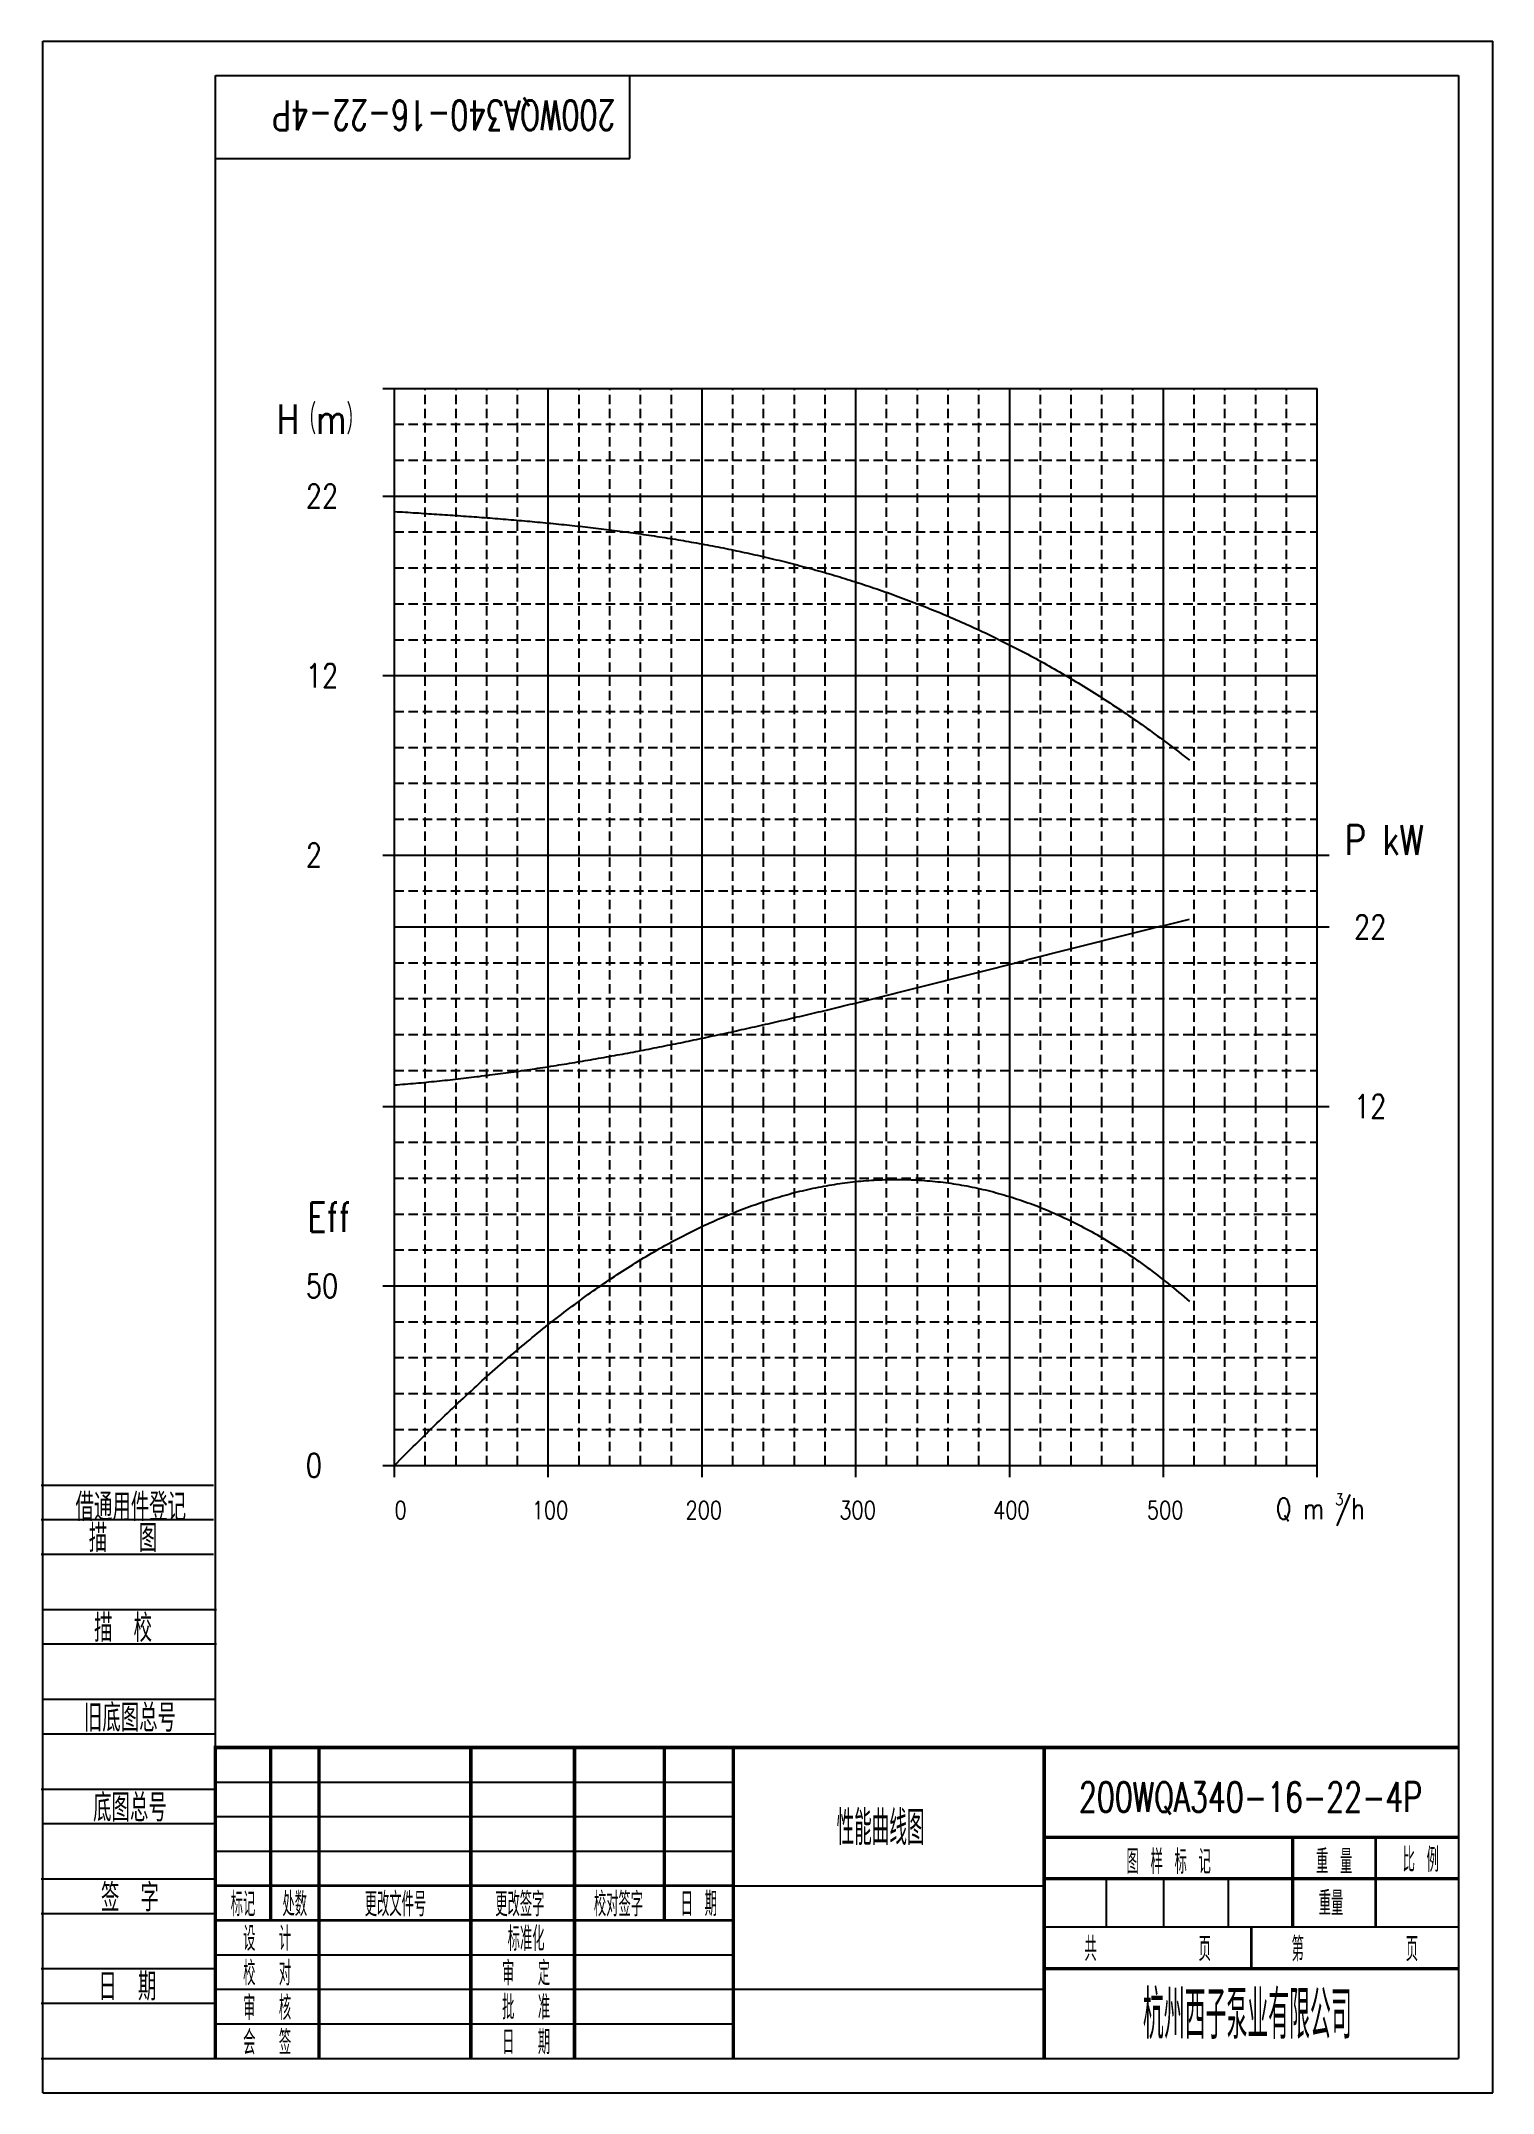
# Model space of a CAD drawing. Header units: millimetres. Extents: x -60 to 186, y -106 to 241.
import ezdxf
from ezdxf.enums import TextEntityAlignment as Align

# ---------------------------------------------------------------- set-up
doc = ezdxf.new("R2010")
doc.units = ezdxf.units.MM
doc.linetypes.add('DASHED2', pattern=[9.525, 6.35, -3.175])
doc.layers.get('0').update_dxf_attribs({"color": 252})
doc.layers.add('1轮廓实线层', color=7, linetype='Continuous', lineweight=50)
for name, color, linetype in [('2细线层', 4, 'Continuous'), ('6文字层', 3, 'Continuous'), ('PAPERFRAME', 7, 'Continuous'), ('尺寸线层', 3, 'Continuous')]:
    doc.layers.add(name, color=color, linetype=linetype)
doc.styles.add('PC_TEXTSTYLE', font='isocp.shx', dxfattribs={"width": 0.8, "bigfont": 'hzfs.shx'})
doc.styles.get("Standard").update_dxf_attribs({"font": 'romans.shx', "width": 0.8, "height": 1, "bigfont": 'gbcbig.shx'})

# ---------------------------------------------------------------- blocks, each defined once
blk = doc.blocks.new('PC_FJL_BLOCK')
for p, q in [((-23.84, 88.69), (1.16, 88.69)), ((-23.84, 83.69), (1.16, 83.69)), ((-23.44, 70.69), (1.56, 70.69)), ((-23.64, 57.69), (1.36, 57.69)), ((-23.84, 44.69), (1.16, 44.69)), ((-23.64, 44.69), (1.36, 44.69)), ((-23.84, 31.69), (1.16, 31.69)), ((-23.84, 18.69), (1.16, 18.69)), ((-23.84, 5.69), (1.16, 5.69))]:
    blk.add_line(p, q)
at = {"layer": '2细线层'}
for p, q in [((-23.84, 78.69), (1.16, 78.69)), ((-23.44, 65.69), (1.56, 65.69)), ((-23.64, 52.69), (1.36, 52.69)), ((-23.64, 39.69), (1.36, 39.69)), ((-23.84, 26.69), (1.16, 26.69)), ((-23.84, 13.69), (1.16, 13.69))]:
    blk.add_line(p, q, dxfattribs=at)
at = {"layer": '6文字层', "color": 3, "style": 'PC_TEXTSTYLE', "width": 0.667}
for s, p in [('借通用件登记', (-10.84, 85.69)), ('描   图', (-11.96, 81.19)), ('描  校', (-11.96, 68.19)), ('旧底图总号', (-10.96, 55.19)), ('底图总号', (-10.96, 42.19)), ('签  字', (-10.96, 29.19)), ('日  期', (-11.33, 16.25))]:
    blk.add_text(s, height=4, dxfattribs=at).set_placement(p, align=Align.MIDDLE)
at = {"layer": '6文字层', "width": 0.707}
for tag, p in [('描图', (-12.58, 74.2)), ('描校', (-11.58, 61.48)), ('旧底图总号', (-10.58, 48.41)), ('底图总号', (-10.58, 35.41)), ('签字', (-10.87, 22.98)), ('日期', (-11.49, 9.73))]:
    blk.add_attdef(tag, text='', height=4, dxfattribs=at).set_placement(p, align=Align.MIDDLE_CENTER)
blk = doc.blocks.new('1')
for p, q in [((-30.28, 234.85), (179.87, 234.85)), ((-30.28, -100.22), (-30.28, 234.85)), ((179.87, 234.85), (179.87, -100.22))]:
    blk.add_line(p, q)
at = {"ltscale": 0.5}
for p, q in [((179.87, -47.68), (179.87, -100.22)), ((57.28, -71.03), (109.82, -71.03)), ((179.87, -78.04), (109.82, -78.04)), ((57.28, -88.54), (109.82, -88.54)), ((-30.57, -100.22), (179.58, -100.22)), ((-30.28, -100.22), (179.87, -100.22))]:
    blk.add_line(p, q, dxfattribs=at)
for points, const_width in [([(-30.28, -100.22), (-30.28, -47.68), (179.87, -47.68)], 0.584), ([(-20.94, -47.68), (-20.94, -76.87)], 0.584), ([(-12.77, -47.68), (-12.77, -100.22)], 0.584), ([(12.91, -47.68), (12.91, -76.87)], 0.584), ([(30.43, -47.68), (30.43, -76.87)], 0.584), ([(45.6, -47.68), (45.6, -76.87)], 0.584), ([(57.28, -47.68), (57.28, -76.87)], 0.584), ([(109.82, -100.22), (109.82, -47.68)], 0.584), ([(109.82, -62.86), (179.87, -62.86)], 0.584), ([(151.85, -78.04), (151.85, -62.86)], 0.584), ([(165.86, -78.04), (165.86, -62.86)], 0.467), ([(-30.28, -71.03), (57.28, -71.03)], 0.467), ([(109.82, -69.86), (179.87, -69.86)], 0.584), ([(-30.28, -76.87), (57.28, -76.87)], 0.467), ([(12.91, -76.87), (12.91, -100.22)], 0.584), ([(30.43, -76.87), (30.43, -100.22)], 0.584), ([(57.28, -76.87), (57.28, -100.22)], 0.584), ([(109.82, -93.21), (109.82, -76.87)], 0.584), ([(144.84, -85.04), (144.84, -78.04)], 0.467), ([(109.82, -85.04), (179.87, -85.04)], 0.584)]:
    blk.add_lwpolyline(points, dxfattribs=dict(const_width=const_width))
at = {"layer": '1轮廓实线层'}
blk.add_line((179.87, -47.68), (-30.28, -47.68), dxfattribs=at)
at = {"layer": '2细线层'}
blk.add_line((-30.28, -53.52), (39.77, -53.52), dxfattribs=at)
at = {"layer": '6文字层'}
for p, q in [((39.77, 220.84), (39.77, 234.85)), ((-30.28, 220.84), (39.77, 220.84))]:
    blk.add_line(p, q, dxfattribs=at)
at = {"layer": '尺寸线层'}
for p, q in [((-59.47, 240.69), (185.7, 240.69)), ((-59.47, -106.06), (-59.47, 240.69)), ((185.7, -106.06), (185.7, 240.69)), ((-30.28, -53.52), (57.28, -53.52)), ((-30.28, -59.36), (57.28, -59.36)), ((-30.28, -65.19), (57.28, -65.19)), ((120.33, -69.86), (120.33, -78.04)), ((130, -69.86), (130, -78.04)), ((140.95, -69.86), (140.95, -78.04)), ((-30.28, -82.71), (57.28, -82.71)), ((-30.28, -88.54), (57.28, -88.54)), ((-30.28, -94.38), (57.28, -94.38)), ((-59.47, -106.06), (185.7, -106.06))]:
    blk.add_line(p, q, dxfattribs=at)
at = {"layer": '尺寸线层', "const_width": 0.467}
blk.add_lwpolyline([(-30.28, -47.68), (-30.28, -100.22)], dxfattribs=at)
at = {"ltscale": 0.5, "xscale": 1.167500752509355, "yscale": 1.167500752509355, "zscale": 1.167500752509355}
blk.add_blockref('PC_FJL_BLOCK', (-31.93, -106.87), dxfattribs=at)
at = {"layer": '2细线层', "ltscale": 0.5, "width": 0.707}
for tag, p in [('比例', (173.03, -74)), ('设计', (-0.1, -80.25)), ('标准化', (43.07, -80.09)), ('校对', (-0.24, -85.64)), ('审定', (43.43, -85.69)), ('审核', (-0.45, -91.67)), ('批准', (43.62, -91.67)), ('会签', (-0.59, -97.21)), ('日期', (43.74, -97.17))]:
    blk.add_attdef(tag, text='', height=4.09, dxfattribs=at).set_placement(p, align=Align.MIDDLE_CENTER)
at = {"layer": '6文字层', "width": 0.707}
blk.add_attdef('代号', (8.31, 230.65), '', height=5.84, rotation=180, dxfattribs=at)
at = {"layer": '6文字层', "ltscale": 0.5, "width": 0.707}
blk.add_attdef('编码', text='', height=5.84, dxfattribs=at).set_placement((82.02, -95.19), align=Align.MIDDLE_CENTER)
at = {"layer": '尺寸线层', "width": 0.707}
for s, p in [('图 样 标 记', (130.88, -66.77)), ('重 量', (158.85, -66.77)), ('比 例', (173.5, -66.46)), ('标记', (-25.61, -73.95)), ('处数', (-16.86, -73.95)), ('更改文件号', (0.16, -73.95)), ('更改签字', (21.19, -73.95)), ('校对签字', (37.87, -73.95)), ('日 期', (51.44, -73.95)), ('设  计', (-21.53, -79.79)), ('标准化', (22.25, -79.79)), ('共        页', (127.33, -81.54)), ('第        页', (162.35, -81.54)), ('校  对', (-21.53, -85.62)), ('审  定', (22.25, -85.62)), ('审  核', (-21.53, -91.46)), ('批  准', (22.25, -91.38)), ('会  签', (-21.53, -97.3)), ('日  期', (22.25, -97.3))]:
    blk.add_text(s, height=4.086, dxfattribs=at).set_placement(p, align=Align.MIDDLE)
at = {"layer": '尺寸线层'}
for tag, height, width, p in [('图号', 5.84, 0.707, (144.72, -56.05)), ('图样名称', 5.84, 0.707, (82.17, -61.26)), ('重量', 4.09, 0.707, (158.33, -73.99)), ('材料', 5.84, 0.707, (82.4, -81.27)), ('杭州西子泵业有限公司', 8.17, 0.6, (144.18, -92.84))]:
    blk.add_attdef(tag, text='', height=height, dxfattribs=dict(at, width=width)).set_placement(p, align=Align.MIDDLE_CENTER)

msp = doc.modelspace()

# ---------------------------------------------------------------- linework, layer by layer
at = {"layer": 'PAPERFRAME', "color": 7, "linetype": 'Continuous', "ltscale": 0.25}
for p, q in [((-2, 182), (156, 182)), ((0, 101.13), (0, 182)), ((26, 101.13), (26, 182)), ((52, 101.13), (52, 182)), ((78, 101.13), (78, 182)), ((104, 101.13), (104, 182)), ((130, 101.13), (130, 182)), ((156, 101.13), (156, 182)), ((-2, 163.8), (156, 163.8)), ((-2, 133.47), (156, 133.47)), ((-2, 103.13), (156, 103.13)), ((0, 58.67), (0, 103.13)), ((0, 103.13), (158, 103.13)), ((26, 58.67), (26, 103.13)), ((52, 58.67), (52, 103.13)), ((78, 58.67), (78, 103.13)), ((104, 58.67), (104, 103.13)), ((130, 58.67), (130, 103.13)), ((156, 58.67), (156, 103.13)), ((0, 91), (158, 91)), ((-2, 60.67), (156, 60.67)), ((0, 60.67), (158, 60.67)), ((0, -2), (0, 60.67)), ((26, -2), (26, 60.67)), ((52, -2), (52, 60.67)), ((78, -2), (78, 60.67)), ((104, -2), (104, 60.67)), ((130, -2), (130, 60.67)), ((156, -2), (156, 60.67)), ((-2, 30.33), (156, 30.33)), ((-2, 0), (156, 0))]:
    msp.add_line(p, q, dxfattribs=at)
at = {"layer": 'PAPERFRAME', "color": 7, "linetype": 'DASHED2', "ltscale": 0.25}
for p, q in [((5.2, 103.13), (5.2, 182)), ((10.4, 103.13), (10.4, 182)), ((15.6, 103.13), (15.6, 182)), ((20.8, 103.13), (20.8, 182)), ((31.2, 103.13), (31.2, 182)), ((36.4, 103.13), (36.4, 182)), ((41.6, 103.13), (41.6, 182)), ((46.8, 103.13), (46.8, 182)), ((57.2, 103.13), (57.2, 182)), ((62.4, 103.13), (62.4, 182)), ((67.6, 103.13), (67.6, 182)), ((72.8, 103.13), (72.8, 182)), ((83.2, 103.13), (83.2, 182)), ((88.4, 103.13), (88.4, 182)), ((93.6, 103.13), (93.6, 182)), ((98.8, 103.13), (98.8, 182)), ((109.2, 103.13), (109.2, 182)), ((114.4, 103.13), (114.4, 182)), ((119.6, 103.13), (119.6, 182)), ((124.8, 103.13), (124.8, 182)), ((135.2, 103.13), (135.2, 182)), ((140.4, 103.13), (140.4, 182)), ((145.6, 103.13), (145.6, 182)), ((150.8, 103.13), (150.8, 182)), ((0, 175.93), (156, 175.93)), ((0, 169.87), (156, 169.87)), ((0, 161.19), (0, 161.19)), ((0, 161.19), (0.45, 161.16)), ((0.45, 161.16), (0.9, 161.13)), ((0.9, 161.13), (1.34, 161.11)), ((1.34, 161.11), (1.79, 161.08)), ((1.79, 161.08), (2.24, 161.05)), ((2.24, 161.05), (2.69, 161.02)), ((2.69, 161.02), (3.14, 160.99)), ((3.14, 160.99), (3.58, 160.97)), ((3.58, 160.97), (4.03, 160.94)), ((4.03, 160.94), (4.48, 160.91)), ((4.48, 160.91), (4.93, 160.88)), ((4.93, 160.88), (5.38, 160.85)), ((5.38, 160.85), (5.82, 160.82)), ((5.82, 160.82), (6.27, 160.79)), ((6.27, 160.79), (6.72, 160.76)), ((6.72, 160.76), (7.17, 160.74)), ((7.17, 160.74), (7.62, 160.71)), ((7.62, 160.71), (8.06, 160.68)), ((8.06, 160.68), (8.51, 160.65)), ((8.51, 160.65), (8.96, 160.62)), ((8.96, 160.62), (9.41, 160.59)), ((9.41, 160.59), (9.85, 160.55)), ((9.85, 160.55), (10.3, 160.52)), ((10.3, 160.52), (10.75, 160.49)), ((10.75, 160.49), (11.2, 160.46)), ((11.2, 160.46), (11.65, 160.43)), ((11.65, 160.43), (12.09, 160.4)), ((12.09, 160.4), (12.54, 160.37)), ((12.54, 160.37), (12.99, 160.33)), ((12.99, 160.33), (13.44, 160.3)), ((13.44, 160.3), (13.89, 160.27)), ((13.89, 160.27), (14.33, 160.23)), ((14.33, 160.23), (14.78, 160.2)), ((14.78, 160.2), (15.23, 160.17)), ((15.23, 160.17), (15.68, 160.13)), ((15.68, 160.13), (16.13, 160.1)), ((16.13, 160.1), (16.57, 160.06)), ((16.57, 160.06), (17.02, 160.03)), ((17.02, 160.03), (17.47, 159.99)), ((17.47, 159.99), (17.92, 159.96)), ((17.92, 159.96), (18.37, 159.92)), ((18.37, 159.92), (18.81, 159.88)), ((18.81, 159.88), (19.26, 159.85)), ((19.26, 159.85), (19.71, 159.81)), ((19.71, 159.81), (20.16, 159.77)), ((20.16, 159.77), (20.61, 159.73)), ((20.61, 159.73), (21.05, 159.69)), ((21.05, 159.69), (21.5, 159.66)), ((21.5, 159.66), (21.95, 159.62)), ((21.95, 159.62), (22.4, 159.58)), ((22.4, 159.58), (22.85, 159.54)), ((22.85, 159.54), (23.29, 159.5)), ((0, 157.73), (156, 157.73)), ((23.29, 159.5), (23.74, 159.45)), ((23.74, 159.45), (24.19, 159.41)), ((24.19, 159.41), (24.64, 159.37)), ((24.64, 159.37), (25.09, 159.33)), ((25.09, 159.33), (25.53, 159.29)), ((25.53, 159.29), (25.98, 159.24)), ((25.98, 159.24), (26.43, 159.2)), ((26.43, 159.2), (26.88, 159.16)), ((26.88, 159.16), (27.33, 159.11)), ((27.33, 159.11), (27.77, 159.07)), ((27.77, 159.07), (28.22, 159.02)), ((28.22, 159.02), (28.67, 158.97)), ((28.67, 158.97), (29.12, 158.93)), ((29.12, 158.93), (29.56, 158.88)), ((29.56, 158.88), (30.01, 158.83)), ((30.01, 158.83), (30.46, 158.78)), ((30.46, 158.78), (30.91, 158.74)), ((30.91, 158.74), (31.36, 158.69)), ((31.36, 158.69), (31.8, 158.64)), ((31.8, 158.64), (32.25, 158.59)), ((32.25, 158.59), (32.7, 158.53)), ((32.7, 158.53), (33.15, 158.48)), ((33.15, 158.48), (33.6, 158.43)), ((33.6, 158.43), (34.04, 158.38)), ((34.04, 158.38), (34.49, 158.32)), ((34.49, 158.32), (34.94, 158.27)), ((34.94, 158.27), (35.39, 158.22)), ((35.39, 158.22), (35.84, 158.16)), ((35.84, 158.16), (36.28, 158.11)), ((36.28, 158.11), (36.73, 158.05)), ((36.73, 158.05), (37.18, 157.99)), ((37.18, 157.99), (37.63, 157.93)), ((37.63, 157.93), (38.08, 157.88)), ((38.08, 157.88), (38.52, 157.82)), ((38.52, 157.82), (38.97, 157.76)), ((38.97, 157.76), (39.42, 157.7)), ((39.42, 157.7), (39.87, 157.64)), ((39.87, 157.64), (40.32, 157.57)), ((40.32, 157.57), (40.76, 157.51)), ((40.76, 157.51), (41.21, 157.45)), ((41.21, 157.45), (41.66, 157.39)), ((41.66, 157.39), (42.11, 157.32)), ((42.11, 157.32), (42.56, 157.26)), ((42.56, 157.26), (43, 157.19)), ((43, 157.19), (43.45, 157.12)), ((43.45, 157.12), (43.9, 157.06)), ((43.9, 157.06), (44.35, 156.99)), ((44.35, 156.99), (44.8, 156.92)), ((44.8, 156.92), (45.24, 156.85)), ((45.24, 156.85), (45.69, 156.78)), ((45.69, 156.78), (46.14, 156.71)), ((46.14, 156.71), (46.59, 156.64)), ((46.59, 156.64), (47.03, 156.56)), ((47.03, 156.56), (47.48, 156.49)), ((47.48, 156.49), (47.93, 156.42)), ((47.93, 156.42), (48.38, 156.34)), ((48.38, 156.34), (48.83, 156.27)), ((48.83, 156.27), (49.27, 156.19)), ((49.27, 156.19), (49.72, 156.11)), ((49.72, 156.11), (50.17, 156.03)), ((50.17, 156.03), (50.62, 155.95)), ((50.62, 155.95), (51.07, 155.87)), ((51.07, 155.87), (51.51, 155.79)), ((51.51, 155.79), (51.96, 155.71)), ((51.96, 155.71), (52.41, 155.63)), ((52.41, 155.63), (52.86, 155.55)), ((52.86, 155.55), (53.31, 155.46)), ((53.31, 155.46), (53.75, 155.38)), ((53.75, 155.38), (54.2, 155.29)), ((54.2, 155.29), (54.65, 155.2)), ((54.65, 155.2), (55.1, 155.12)), ((55.1, 155.12), (55.55, 155.03)), ((55.55, 155.03), (55.99, 154.94)), ((55.99, 154.94), (56.44, 154.85)), ((56.44, 154.85), (56.89, 154.76)), ((56.89, 154.76), (57.34, 154.66)), ((57.34, 154.66), (57.79, 154.57)), ((57.79, 154.57), (58.23, 154.48)), ((58.23, 154.48), (58.68, 154.38)), ((58.68, 154.38), (59.13, 154.29)), ((59.13, 154.29), (59.58, 154.19)), ((59.58, 154.19), (60.03, 154.09)), ((60.03, 154.09), (60.47, 153.99)), ((60.47, 153.99), (60.92, 153.89)), ((60.92, 153.89), (61.37, 153.79)), ((61.37, 153.79), (61.82, 153.69)), ((61.82, 153.69), (62.27, 153.58)), ((62.27, 153.58), (62.71, 153.48)), ((62.71, 153.48), (63.16, 153.38)), ((63.16, 153.38), (63.61, 153.27)), ((63.61, 153.27), (64.06, 153.16)), ((64.06, 153.16), (64.51, 153.05)), ((64.51, 153.05), (64.95, 152.94)), ((64.95, 152.94), (65.4, 152.83)), ((65.4, 152.83), (65.85, 152.72)), ((65.85, 152.72), (66.3, 152.61)), ((66.3, 152.61), (66.74, 152.5)), ((0, 151.67), (156, 151.67)), ((66.74, 152.5), (67.19, 152.38)), ((67.19, 152.38), (67.64, 152.27)), ((67.64, 152.27), (68.09, 152.15)), ((68.09, 152.15), (68.54, 152.03)), ((68.54, 152.03), (68.98, 151.91)), ((68.98, 151.91), (69.43, 151.79)), ((69.43, 151.79), (69.88, 151.67)), ((69.88, 151.67), (70.33, 151.55)), ((70.33, 151.55), (70.78, 151.43)), ((70.78, 151.43), (71.22, 151.3)), ((71.22, 151.3), (71.67, 151.18)), ((71.67, 151.18), (72.12, 151.05)), ((72.12, 151.05), (72.57, 150.92)), ((72.57, 150.92), (73.02, 150.79)), ((73.02, 150.79), (73.46, 150.66)), ((73.46, 150.66), (73.91, 150.53)), ((73.91, 150.53), (74.36, 150.4)), ((74.36, 150.4), (74.81, 150.26)), ((74.81, 150.26), (75.26, 150.13)), ((75.26, 150.13), (75.7, 149.99)), ((75.7, 149.99), (76.15, 149.86)), ((76.15, 149.86), (76.6, 149.72)), ((76.6, 149.72), (77.05, 149.58)), ((77.05, 149.58), (77.5, 149.44)), ((77.5, 149.44), (77.94, 149.29)), ((77.94, 149.29), (78.39, 149.15)), ((78.39, 149.15), (78.84, 149)), ((78.84, 149), (79.29, 148.86)), ((79.29, 148.86), (79.74, 148.71)), ((79.74, 148.71), (80.18, 148.56)), ((80.18, 148.56), (80.63, 148.41)), ((80.63, 148.41), (81.08, 148.26)), ((81.08, 148.26), (81.53, 148.11)), ((81.53, 148.11), (81.98, 147.95)), ((81.98, 147.95), (82.42, 147.8)), ((82.42, 147.8), (82.87, 147.64)), ((82.87, 147.64), (83.32, 147.48)), ((83.32, 147.48), (83.77, 147.33)), ((83.77, 147.33), (84.22, 147.16)), ((84.22, 147.16), (84.66, 147)), ((84.66, 147), (85.11, 146.84)), ((85.11, 146.84), (85.56, 146.68)), ((85.56, 146.68), (86.01, 146.51)), ((86.01, 146.51), (86.45, 146.34)), ((86.45, 146.34), (86.9, 146.17)), ((86.9, 146.17), (87.35, 146)), ((87.35, 146), (87.8, 145.83)), ((87.8, 145.83), (88.25, 145.66)), ((88.25, 145.66), (88.69, 145.49)), ((0, 145.6), (156, 145.6)), ((88.69, 145.49), (89.14, 145.31)), ((89.14, 145.31), (89.59, 145.13)), ((89.59, 145.13), (90.04, 144.95)), ((90.04, 144.95), (90.49, 144.77)), ((90.49, 144.77), (90.93, 144.59)), ((90.93, 144.59), (91.38, 144.41)), ((91.38, 144.41), (91.83, 144.23)), ((91.83, 144.23), (92.28, 144.04)), ((92.28, 144.04), (92.73, 143.85)), ((92.73, 143.85), (93.17, 143.67)), ((93.17, 143.67), (93.62, 143.48)), ((93.62, 143.48), (94.07, 143.28)), ((94.07, 143.28), (94.52, 143.09)), ((94.52, 143.09), (94.97, 142.9)), ((94.97, 142.9), (95.41, 142.7)), ((95.41, 142.7), (95.86, 142.5)), ((95.86, 142.5), (96.31, 142.3)), ((96.31, 142.3), (96.76, 142.1)), ((0, 139.53), (156, 139.53)), ((96.76, 142.1), (97.21, 141.9)), ((97.21, 141.9), (97.65, 141.7)), ((97.65, 141.7), (98.1, 141.49)), ((98.1, 141.49), (98.55, 141.29)), ((98.55, 141.29), (99, 141.08)), ((99, 141.08), (99.45, 140.87)), ((99.45, 140.87), (99.89, 140.66)), ((99.89, 140.66), (100.34, 140.44)), ((100.34, 140.44), (100.79, 140.23)), ((100.79, 140.23), (101.24, 140.01)), ((101.24, 140.01), (101.69, 139.8)), ((101.69, 139.8), (102.13, 139.58)), ((102.13, 139.58), (102.58, 139.36)), ((102.58, 139.36), (103.03, 139.13)), ((103.03, 139.13), (103.48, 138.91)), ((103.48, 138.91), (103.92, 138.68)), ((103.92, 138.68), (104.37, 138.46)), ((104.37, 138.46), (104.82, 138.23)), ((104.82, 138.23), (105.27, 138)), ((105.27, 138), (105.72, 137.76)), ((105.72, 137.76), (106.16, 137.53)), ((106.16, 137.53), (106.61, 137.3)), ((106.61, 137.3), (107.06, 137.06)), ((107.06, 137.06), (107.51, 136.82)), ((107.51, 136.82), (107.96, 136.58)), ((107.96, 136.58), (108.4, 136.34)), ((108.4, 136.34), (108.85, 136.09)), ((108.85, 136.09), (109.3, 135.85)), ((109.3, 135.85), (109.75, 135.6)), ((109.75, 135.6), (110.2, 135.35)), ((110.2, 135.35), (110.64, 135.1)), ((110.64, 135.1), (111.09, 134.85)), ((111.09, 134.85), (111.54, 134.59)), ((111.54, 134.59), (111.99, 134.34)), ((111.99, 134.34), (112.44, 134.08)), ((112.44, 134.08), (112.88, 133.82)), ((112.88, 133.82), (113.33, 133.56)), ((113.33, 133.56), (113.78, 133.29)), ((113.78, 133.29), (114.23, 133.03)), ((114.23, 133.03), (114.68, 132.76)), ((114.68, 132.76), (115.12, 132.49)), ((115.12, 132.49), (115.57, 132.22)), ((115.57, 132.22), (116.02, 131.95)), ((116.02, 131.95), (116.47, 131.68)), ((116.47, 131.68), (116.92, 131.4)), ((116.92, 131.4), (117.36, 131.12)), ((117.36, 131.12), (117.81, 130.84)), ((117.81, 130.84), (118.26, 130.56)), ((118.26, 130.56), (118.71, 130.28)), ((118.71, 130.28), (119.16, 130)), ((119.16, 130), (119.6, 129.71)), ((119.6, 129.71), (120.05, 129.42)), ((120.05, 129.42), (120.5, 129.13)), ((120.5, 129.13), (120.95, 128.84)), ((120.95, 128.84), (121.4, 128.54)), ((121.4, 128.54), (121.84, 128.25)), ((0, 127.4), (156, 127.4)), ((121.84, 128.25), (122.29, 127.95)), ((122.29, 127.95), (122.74, 127.65)), ((122.74, 127.65), (123.19, 127.35)), ((123.19, 127.35), (123.63, 127.04)), ((123.63, 127.04), (124.08, 126.74)), ((124.08, 126.74), (124.53, 126.43)), ((124.53, 126.43), (124.98, 126.12)), ((124.98, 126.12), (125.43, 125.81)), ((125.43, 125.81), (125.87, 125.49)), ((125.87, 125.49), (126.32, 125.18)), ((126.32, 125.18), (126.77, 124.86)), ((126.77, 124.86), (127.22, 124.54)), ((127.22, 124.54), (127.67, 124.22)), ((127.67, 124.22), (128.11, 123.9)), ((128.11, 123.9), (128.56, 123.57)), ((128.56, 123.57), (129.01, 123.24)), ((129.01, 123.24), (129.46, 122.92)), ((129.46, 122.92), (129.91, 122.58)), ((129.91, 122.58), (130.35, 122.25)), ((130.35, 122.25), (130.8, 121.91)), ((130.8, 121.91), (131.25, 121.58)), ((131.25, 121.58), (131.7, 121.24)), ((0, 121.33), (156, 121.33)), ((131.7, 121.24), (132.15, 120.9)), ((132.15, 120.9), (132.59, 120.55)), ((132.59, 120.55), (133.04, 120.21)), ((133.04, 120.21), (133.49, 119.86)), ((133.49, 119.86), (133.94, 119.51)), ((133.94, 119.51), (134.39, 119.16)), ((0, 115.27), (156, 115.27)), ((0, 109.2), (156, 109.2)), ((5.2, 60.67), (5.2, 103.13)), ((10.4, 60.67), (10.4, 103.13)), ((15.6, 60.67), (15.6, 103.13)), ((20.8, 60.67), (20.8, 103.13)), ((31.2, 60.67), (31.2, 103.13)), ((36.4, 60.67), (36.4, 103.13)), ((41.6, 60.67), (41.6, 103.13)), ((46.8, 60.67), (46.8, 103.13)), ((57.2, 60.67), (57.2, 103.13)), ((62.4, 60.67), (62.4, 103.13)), ((67.6, 60.67), (67.6, 103.13)), ((72.8, 60.67), (72.8, 103.13)), ((83.2, 60.67), (83.2, 103.13)), ((88.4, 60.67), (88.4, 103.13)), ((93.6, 60.67), (93.6, 103.13)), ((98.8, 60.67), (98.8, 103.13)), ((109.2, 60.67), (109.2, 103.13)), ((114.4, 60.67), (114.4, 103.13)), ((119.6, 60.67), (119.6, 103.13)), ((124.8, 60.67), (124.8, 103.13)), ((135.2, 60.67), (135.2, 103.13)), ((140.4, 60.67), (140.4, 103.13)), ((145.6, 60.67), (145.6, 103.13)), ((150.8, 60.67), (150.8, 103.13)), ((0, 97.07), (156, 97.07)), ((125.43, 90.1), (125.87, 90.21)), ((125.87, 90.21), (126.32, 90.32)), ((126.32, 90.32), (126.77, 90.43)), ((126.77, 90.43), (127.22, 90.54)), ((127.22, 90.54), (127.67, 90.65)), ((127.67, 90.65), (128.11, 90.76)), ((128.11, 90.76), (128.56, 90.87)), ((128.56, 90.87), (129.01, 90.98)), ((129.01, 90.98), (129.46, 91.09)), ((129.46, 91.09), (129.91, 91.2)), ((129.91, 91.2), (130.35, 91.31)), ((130.35, 91.31), (130.8, 91.42)), ((130.8, 91.42), (131.25, 91.53)), ((131.25, 91.53), (131.7, 91.64)), ((131.7, 91.64), (132.15, 91.75)), ((132.15, 91.75), (132.59, 91.86)), ((132.59, 91.86), (133.04, 91.97)), ((133.04, 91.97), (133.49, 92.07)), ((133.49, 92.07), (133.94, 92.18)), ((133.94, 92.18), (134.39, 92.29)), ((111.54, 86.6), (111.99, 86.71)), ((111.99, 86.71), (112.44, 86.83)), ((112.44, 86.83), (112.88, 86.94)), ((112.88, 86.94), (113.33, 87.06)), ((113.33, 87.06), (113.78, 87.17)), ((113.78, 87.17), (114.23, 87.28)), ((114.23, 87.28), (114.68, 87.4)), ((114.68, 87.4), (115.12, 87.51)), ((115.12, 87.51), (115.57, 87.62)), ((115.57, 87.62), (116.02, 87.74)), ((116.02, 87.74), (116.47, 87.85)), ((116.47, 87.85), (116.92, 87.96)), ((116.92, 87.96), (117.36, 88.08)), ((117.36, 88.08), (117.81, 88.19)), ((117.81, 88.19), (118.26, 88.3)), ((118.26, 88.3), (118.71, 88.42)), ((118.71, 88.42), (119.16, 88.53)), ((119.16, 88.53), (119.6, 88.64)), ((119.6, 88.64), (120.05, 88.76)), ((120.05, 88.76), (120.5, 88.87)), ((120.5, 88.87), (120.95, 88.98)), ((120.95, 88.98), (121.4, 89.09)), ((121.4, 89.09), (121.84, 89.2)), ((121.84, 89.2), (122.29, 89.32)), ((122.29, 89.32), (122.74, 89.43)), ((122.74, 89.43), (123.19, 89.54)), ((123.19, 89.54), (123.63, 89.65)), ((123.63, 89.65), (124.08, 89.76)), ((124.08, 89.76), (124.53, 89.88)), ((124.53, 89.88), (124.98, 89.99)), ((124.98, 89.99), (125.43, 90.1)), ((0, 84.93), (156, 84.93)), ((98.1, 83.17), (98.55, 83.29)), ((98.55, 83.29), (99, 83.4)), ((99, 83.4), (99.45, 83.52)), ((99.45, 83.52), (99.89, 83.63)), ((99.89, 83.63), (100.34, 83.74)), ((100.34, 83.74), (100.79, 83.86)), ((100.79, 83.86), (101.24, 83.97)), ((101.24, 83.97), (101.69, 84.09)), ((101.69, 84.09), (102.13, 84.2)), ((102.13, 84.2), (102.58, 84.32)), ((102.58, 84.32), (103.03, 84.43)), ((103.03, 84.43), (103.48, 84.54)), ((103.48, 84.54), (103.92, 84.66)), ((103.92, 84.66), (104.37, 84.77)), ((104.37, 84.77), (104.82, 84.89)), ((104.82, 84.89), (105.27, 85)), ((105.27, 85), (105.72, 85.12)), ((105.72, 85.12), (106.16, 85.23)), ((106.16, 85.23), (106.61, 85.34)), ((106.61, 85.34), (107.06, 85.46)), ((107.06, 85.46), (107.51, 85.57)), ((107.51, 85.57), (107.96, 85.69)), ((107.96, 85.69), (108.4, 85.8)), ((108.4, 85.8), (108.85, 85.92)), ((108.85, 85.92), (109.3, 86.03)), ((109.3, 86.03), (109.75, 86.14)), ((109.75, 86.14), (110.2, 86.26)), ((110.2, 86.26), (110.64, 86.37)), ((110.64, 86.37), (111.09, 86.49)), ((111.09, 86.49), (111.54, 86.6)), ((84.22, 79.67), (84.66, 79.78)), ((84.66, 79.78), (85.11, 79.9)), ((85.11, 79.9), (85.56, 80.01)), ((85.56, 80.01), (86.01, 80.12)), ((86.01, 80.12), (86.45, 80.23)), ((86.45, 80.23), (86.9, 80.34)), ((86.9, 80.34), (87.35, 80.46)), ((87.35, 80.46), (87.8, 80.57)), ((87.8, 80.57), (88.25, 80.68)), ((88.25, 80.68), (88.69, 80.79)), ((88.69, 80.79), (89.14, 80.9)), ((89.14, 80.9), (89.59, 81.02)), ((89.59, 81.02), (90.04, 81.13)), ((90.04, 81.13), (90.49, 81.24)), ((90.49, 81.24), (90.93, 81.36)), ((90.93, 81.36), (91.38, 81.47)), ((91.38, 81.47), (91.83, 81.58)), ((91.83, 81.58), (92.28, 81.7)), ((92.28, 81.7), (92.73, 81.81)), ((92.73, 81.81), (93.17, 81.92)), ((93.17, 81.92), (93.62, 82.04)), ((93.62, 82.04), (94.07, 82.15)), ((94.07, 82.15), (94.52, 82.26)), ((94.52, 82.26), (94.97, 82.38)), ((94.97, 82.38), (95.41, 82.49)), ((95.41, 82.49), (95.86, 82.6)), ((95.86, 82.6), (96.31, 82.72)), ((96.31, 82.72), (96.76, 82.83)), ((96.76, 82.83), (97.21, 82.95)), ((97.21, 82.95), (97.65, 83.06)), ((97.65, 83.06), (98.1, 83.17)), ((0, 78.87), (156, 78.87)), ((69.88, 76.19), (70.33, 76.3)), ((70.33, 76.3), (70.78, 76.4)), ((70.78, 76.4), (71.22, 76.51)), ((71.22, 76.51), (71.67, 76.62)), ((71.67, 76.62), (72.12, 76.72)), ((72.12, 76.72), (72.57, 76.83)), ((72.57, 76.83), (73.02, 76.94)), ((73.02, 76.94), (73.46, 77.04)), ((73.46, 77.04), (73.91, 77.15)), ((73.91, 77.15), (74.36, 77.26)), ((74.36, 77.26), (74.81, 77.37)), ((74.81, 77.37), (75.26, 77.48)), ((75.26, 77.48), (75.7, 77.58)), ((75.7, 77.58), (76.15, 77.69)), ((76.15, 77.69), (76.6, 77.8)), ((76.6, 77.8), (77.05, 77.91)), ((77.05, 77.91), (77.5, 78.02)), ((77.5, 78.02), (77.94, 78.13)), ((77.94, 78.13), (78.39, 78.24)), ((78.39, 78.24), (78.84, 78.35)), ((78.84, 78.35), (79.29, 78.46)), ((79.29, 78.46), (79.74, 78.57)), ((79.74, 78.57), (80.18, 78.68)), ((80.18, 78.68), (80.63, 78.79)), ((80.63, 78.79), (81.08, 78.9)), ((81.08, 78.9), (81.53, 79.01)), ((81.53, 79.01), (81.98, 79.12)), ((81.98, 79.12), (82.42, 79.23)), ((82.42, 79.23), (82.87, 79.34)), ((82.87, 79.34), (83.32, 79.45)), ((83.32, 79.45), (83.77, 79.56)), ((83.77, 79.56), (84.22, 79.67)), ((54.65, 72.75), (55.1, 72.85)), ((55.1, 72.85), (55.55, 72.94)), ((55.55, 72.94), (55.99, 73.04)), ((55.99, 73.04), (56.44, 73.14)), ((56.44, 73.14), (56.89, 73.23)), ((56.89, 73.23), (57.34, 73.33)), ((57.34, 73.33), (57.79, 73.43)), ((57.79, 73.43), (58.23, 73.53)), ((58.23, 73.53), (58.68, 73.63)), ((58.68, 73.63), (59.13, 73.73)), ((59.13, 73.73), (59.58, 73.83)), ((59.58, 73.83), (60.03, 73.93)), ((60.03, 73.93), (60.47, 74.03)), ((60.47, 74.03), (60.92, 74.13)), ((60.92, 74.13), (61.37, 74.23)), ((61.37, 74.23), (61.82, 74.33)), ((61.82, 74.33), (62.27, 74.43)), ((62.27, 74.43), (62.71, 74.53)), ((62.71, 74.53), (63.16, 74.63)), ((63.16, 74.63), (63.61, 74.74)), ((63.61, 74.74), (64.06, 74.84)), ((64.06, 74.84), (64.51, 74.94)), ((64.51, 74.94), (64.95, 75.04)), ((64.95, 75.04), (65.4, 75.15)), ((65.4, 75.15), (65.85, 75.25)), ((65.85, 75.25), (66.3, 75.35)), ((66.3, 75.35), (66.74, 75.46)), ((66.74, 75.46), (67.19, 75.56)), ((67.19, 75.56), (67.64, 75.67)), ((67.64, 75.67), (68.09, 75.77)), ((68.09, 75.77), (68.54, 75.88)), ((68.54, 75.88), (68.98, 75.98)), ((68.98, 75.98), (69.43, 76.09)), ((69.43, 76.09), (69.88, 76.19)), ((0, 72.8), (156, 72.8)), ((37.63, 69.35), (38.08, 69.43)), ((38.08, 69.43), (38.52, 69.51)), ((38.52, 69.51), (38.97, 69.6)), ((38.97, 69.6), (39.42, 69.68)), ((39.42, 69.68), (39.87, 69.76)), ((39.87, 69.76), (40.32, 69.85)), ((40.32, 69.85), (40.76, 69.93)), ((40.76, 69.93), (41.21, 70.02)), ((41.21, 70.02), (41.66, 70.1)), ((41.66, 70.1), (42.11, 70.19)), ((42.11, 70.19), (42.56, 70.28)), ((42.56, 70.28), (43, 70.36)), ((43, 70.36), (43.45, 70.45)), ((43.45, 70.45), (43.9, 70.54)), ((43.9, 70.54), (44.35, 70.62)), ((44.35, 70.62), (44.8, 70.71)), ((44.8, 70.71), (45.24, 70.8)), ((45.24, 70.8), (45.69, 70.89)), ((45.69, 70.89), (46.14, 70.98)), ((46.14, 70.98), (46.59, 71.07)), ((46.59, 71.07), (47.03, 71.16)), ((47.03, 71.16), (47.48, 71.25)), ((47.48, 71.25), (47.93, 71.34)), ((47.93, 71.34), (48.38, 71.43)), ((48.38, 71.43), (48.83, 71.52)), ((48.83, 71.52), (49.27, 71.62)), ((49.27, 71.62), (49.72, 71.71)), ((49.72, 71.71), (50.17, 71.8)), ((50.17, 71.8), (50.62, 71.9)), ((50.62, 71.9), (51.07, 71.99)), ((51.07, 71.99), (51.51, 72.08)), ((51.51, 72.08), (51.96, 72.18)), ((51.96, 72.18), (52.41, 72.27)), ((52.41, 72.27), (52.86, 72.37)), ((52.86, 72.37), (53.31, 72.46)), ((53.31, 72.46), (53.75, 72.56)), ((53.75, 72.56), (54.2, 72.65)), ((54.2, 72.65), (54.65, 72.75)), ((0, 66.73), (156, 66.73)), ((15.23, 65.86), (15.68, 65.91)), ((15.68, 65.91), (16.13, 65.97)), ((16.13, 65.97), (16.57, 66.03)), ((16.57, 66.03), (17.02, 66.09)), ((17.02, 66.09), (17.47, 66.15)), ((17.47, 66.15), (17.92, 66.21)), ((17.92, 66.21), (18.37, 66.27)), ((18.37, 66.27), (18.81, 66.33)), ((18.81, 66.33), (19.26, 66.39)), ((19.26, 66.39), (19.71, 66.45)), ((19.71, 66.45), (20.16, 66.51)), ((20.16, 66.51), (20.61, 66.58)), ((20.61, 66.58), (21.05, 66.64)), ((21.05, 66.64), (21.5, 66.7)), ((21.5, 66.7), (21.95, 66.77)), ((21.95, 66.77), (22.4, 66.83)), ((22.4, 66.83), (22.85, 66.9)), ((22.85, 66.9), (23.29, 66.97)), ((23.29, 66.97), (23.74, 67.03)), ((23.74, 67.03), (24.19, 67.1)), ((24.19, 67.1), (24.64, 67.17)), ((24.64, 67.17), (25.09, 67.24)), ((25.09, 67.24), (25.53, 67.3)), ((25.53, 67.3), (25.98, 67.37)), ((25.98, 67.37), (26.43, 67.44)), ((26.43, 67.44), (26.88, 67.51)), ((26.88, 67.51), (27.33, 67.59)), ((27.33, 67.59), (27.77, 67.66)), ((27.77, 67.66), (28.22, 67.73)), ((28.22, 67.73), (28.67, 67.8)), ((28.67, 67.8), (29.12, 67.87)), ((29.12, 67.87), (29.56, 67.95)), ((29.56, 67.95), (30.01, 68.02)), ((30.01, 68.02), (30.46, 68.1)), ((30.46, 68.1), (30.91, 68.17)), ((30.91, 68.17), (31.36, 68.25)), ((31.36, 68.25), (31.8, 68.32)), ((31.8, 68.32), (32.25, 68.4)), ((32.25, 68.4), (32.7, 68.47)), ((32.7, 68.47), (33.15, 68.55)), ((33.15, 68.55), (33.6, 68.63)), ((33.6, 68.63), (34.04, 68.71)), ((34.04, 68.71), (34.49, 68.79)), ((34.49, 68.79), (34.94, 68.87)), ((34.94, 68.87), (35.39, 68.94)), ((35.39, 68.94), (35.84, 69.02)), ((35.84, 69.02), (36.28, 69.1)), ((36.28, 69.1), (36.73, 69.19)), ((36.73, 69.19), (37.18, 69.27)), ((37.18, 69.27), (37.63, 69.35)), ((0, 64.29), (0.45, 64.32)), ((0, 64.29), (0, 64.29)), ((0.45, 64.32), (0.9, 64.36)), ((0.9, 64.36), (1.34, 64.4)), ((1.34, 64.4), (1.79, 64.43)), ((1.79, 64.43), (2.24, 64.47)), ((2.24, 64.47), (2.69, 64.51)), ((2.69, 64.51), (3.14, 64.55)), ((3.14, 64.55), (3.58, 64.59)), ((3.58, 64.59), (4.03, 64.63)), ((4.03, 64.63), (4.48, 64.67)), ((4.48, 64.67), (4.93, 64.71)), ((4.93, 64.71), (5.38, 64.76)), ((5.38, 64.76), (5.82, 64.8)), ((5.82, 64.8), (6.27, 64.84)), ((6.27, 64.84), (6.72, 64.89)), ((6.72, 64.89), (7.17, 64.93)), ((7.17, 64.93), (7.62, 64.98)), ((7.62, 64.98), (8.06, 65.03)), ((8.06, 65.03), (8.51, 65.07)), ((8.51, 65.07), (8.96, 65.12)), ((8.96, 65.12), (9.41, 65.17)), ((9.41, 65.17), (9.85, 65.22)), ((9.85, 65.22), (10.3, 65.27)), ((10.3, 65.27), (10.75, 65.32)), ((10.75, 65.32), (11.2, 65.37)), ((11.2, 65.37), (11.65, 65.42)), ((11.65, 65.42), (12.09, 65.47)), ((12.09, 65.47), (12.54, 65.53)), ((12.54, 65.53), (12.99, 65.58)), ((12.99, 65.58), (13.44, 65.63)), ((13.44, 65.63), (13.89, 65.69)), ((13.89, 65.69), (14.33, 65.74)), ((14.33, 65.74), (14.78, 65.8)), ((14.78, 65.8), (15.23, 65.86)), ((5.2, 0), (5.2, 60.67)), ((10.4, 0), (10.4, 60.67)), ((15.6, 0), (15.6, 60.67)), ((20.8, 0), (20.8, 60.67)), ((31.2, 0), (31.2, 60.67)), ((36.4, 0), (36.4, 60.67)), ((41.6, 0), (41.6, 60.67)), ((46.8, 0), (46.8, 60.67)), ((57.2, 0), (57.2, 60.67)), ((62.4, 0), (62.4, 60.67)), ((67.6, 0), (67.6, 60.67)), ((72.8, 0), (72.8, 60.67)), ((83.2, 0), (83.2, 60.67)), ((88.4, 0), (88.4, 60.67)), ((93.6, 0), (93.6, 60.67)), ((98.8, 0), (98.8, 60.67)), ((109.2, 0), (109.2, 60.67)), ((114.4, 0), (114.4, 60.67)), ((119.6, 0), (119.6, 60.67)), ((124.8, 0), (124.8, 60.67)), ((135.2, 0), (135.2, 60.67)), ((140.4, 0), (140.4, 60.67)), ((145.6, 0), (145.6, 60.67)), ((150.8, 0), (150.8, 60.67)), ((0, 54.6), (156, 54.6)), ((0, 48.53), (156, 48.53)), ((63.61, 44.94), (64.06, 45.08)), ((64.06, 45.08), (64.51, 45.22)), ((64.51, 45.22), (64.95, 45.35)), ((64.95, 45.35), (65.4, 45.48)), ((65.4, 45.48), (65.85, 45.61)), ((65.85, 45.61), (66.3, 45.73)), ((66.3, 45.73), (66.74, 45.85)), ((66.74, 45.85), (67.19, 45.97)), ((67.19, 45.97), (67.64, 46.09)), ((67.64, 46.09), (68.09, 46.2)), ((68.09, 46.2), (68.54, 46.31)), ((68.54, 46.31), (68.98, 46.42)), ((68.98, 46.42), (69.43, 46.52)), ((69.43, 46.52), (69.88, 46.63)), ((69.88, 46.63), (70.33, 46.72)), ((70.33, 46.72), (70.78, 46.82)), ((70.78, 46.82), (71.22, 46.91)), ((71.22, 46.91), (71.67, 47)), ((71.67, 47), (72.12, 47.09)), ((72.12, 47.09), (72.57, 47.17)), ((72.57, 47.17), (73.02, 47.26)), ((73.02, 47.26), (73.46, 47.33)), ((73.46, 47.33), (73.91, 47.41)), ((73.91, 47.41), (74.36, 47.48)), ((74.36, 47.48), (74.81, 47.55)), ((74.81, 47.55), (75.26, 47.62)), ((75.26, 47.62), (75.7, 47.68)), ((75.7, 47.68), (76.15, 47.74)), ((76.15, 47.74), (76.6, 47.8)), ((76.6, 47.8), (77.05, 47.85)), ((77.05, 47.85), (77.5, 47.9)), ((77.5, 47.9), (77.94, 47.95)), ((77.94, 47.95), (78.39, 48)), ((78.39, 48), (78.84, 48.04)), ((78.84, 48.04), (79.29, 48.08)), ((79.29, 48.08), (79.74, 48.12)), ((79.74, 48.12), (80.18, 48.15)), ((80.18, 48.15), (80.63, 48.18)), ((80.63, 48.18), (81.08, 48.21)), ((81.08, 48.21), (81.53, 48.23)), ((81.53, 48.23), (81.98, 48.25)), ((81.98, 48.25), (82.42, 48.27)), ((82.42, 48.27), (82.87, 48.29)), ((82.87, 48.29), (83.32, 48.3)), ((83.32, 48.3), (83.77, 48.31)), ((83.77, 48.31), (84.22, 48.31)), ((84.22, 48.31), (84.66, 48.32)), ((84.66, 48.32), (85.11, 48.32)), ((85.11, 48.32), (85.56, 48.31)), ((85.56, 48.31), (86.01, 48.31)), ((86.01, 48.31), (86.45, 48.3)), ((86.45, 48.3), (86.9, 48.28)), ((86.9, 48.28), (87.35, 48.27)), ((87.35, 48.27), (87.8, 48.25)), ((87.8, 48.25), (88.25, 48.23)), ((88.25, 48.23), (88.69, 48.2)), ((88.69, 48.2), (89.14, 48.18)), ((89.14, 48.18), (89.59, 48.14)), ((89.59, 48.14), (90.04, 48.11)), ((90.04, 48.11), (90.49, 48.07)), ((90.49, 48.07), (90.93, 48.03)), ((90.93, 48.03), (91.38, 47.99)), ((91.38, 47.99), (91.83, 47.94)), ((91.83, 47.94), (92.28, 47.89)), ((92.28, 47.89), (92.73, 47.84)), ((92.73, 47.84), (93.17, 47.78)), ((93.17, 47.78), (93.62, 47.72)), ((93.62, 47.72), (94.07, 47.66)), ((94.07, 47.66), (94.52, 47.59)), ((94.52, 47.59), (94.97, 47.52)), ((94.97, 47.52), (95.41, 47.45)), ((95.41, 47.45), (95.86, 47.37)), ((95.86, 47.37), (96.31, 47.29)), ((96.31, 47.29), (96.76, 47.21)), ((96.76, 47.21), (97.21, 47.12)), ((97.21, 47.12), (97.65, 47.03)), ((97.65, 47.03), (98.1, 46.94)), ((98.1, 46.94), (98.55, 46.85)), ((98.55, 46.85), (99, 46.75)), ((99, 46.75), (99.45, 46.64)), ((99.45, 46.64), (99.89, 46.54)), ((99.89, 46.54), (100.34, 46.43)), ((100.34, 46.43), (100.79, 46.32)), ((100.79, 46.32), (101.24, 46.2)), ((101.24, 46.2), (101.69, 46.08)), ((101.69, 46.08), (102.13, 45.96)), ((102.13, 45.96), (102.58, 45.84)), ((102.58, 45.84), (103.03, 45.71)), ((103.03, 45.71), (103.48, 45.57)), ((103.48, 45.57), (103.92, 45.44)), ((103.92, 45.44), (104.37, 45.3)), ((104.37, 45.3), (104.82, 45.16)), ((104.82, 45.16), (105.27, 45.01)), ((0, 42.47), (156, 42.47)), ((54.65, 41.58), (55.1, 41.77)), ((55.1, 41.77), (55.55, 41.97)), ((55.55, 41.97), (55.99, 42.15)), ((55.99, 42.15), (56.44, 42.34)), ((56.44, 42.34), (56.89, 42.52)), ((56.89, 42.52), (57.34, 42.7)), ((57.34, 42.7), (57.79, 42.88)), ((57.79, 42.88), (58.23, 43.06)), ((58.23, 43.06), (58.68, 43.23)), ((58.68, 43.23), (59.13, 43.4)), ((59.13, 43.4), (59.58, 43.57)), ((59.58, 43.57), (60.03, 43.73)), ((60.03, 43.73), (60.47, 43.89)), ((60.47, 43.89), (60.92, 44.05)), ((60.92, 44.05), (61.37, 44.21)), ((61.37, 44.21), (61.82, 44.36)), ((61.82, 44.36), (62.27, 44.51)), ((62.27, 44.51), (62.71, 44.66)), ((62.71, 44.66), (63.16, 44.8)), ((63.16, 44.8), (63.61, 44.94)), ((105.27, 45.01), (105.72, 44.86)), ((105.72, 44.86), (106.16, 44.71)), ((106.16, 44.71), (106.61, 44.55)), ((106.61, 44.55), (107.06, 44.39)), ((107.06, 44.39), (107.51, 44.23)), ((107.51, 44.23), (107.96, 44.06)), ((107.96, 44.06), (108.4, 43.89)), ((108.4, 43.89), (108.85, 43.72)), ((108.85, 43.72), (109.3, 43.54)), ((109.3, 43.54), (109.75, 43.36)), ((109.75, 43.36), (110.2, 43.18)), ((110.2, 43.18), (110.64, 42.99)), ((110.64, 42.99), (111.09, 42.8)), ((111.09, 42.8), (111.54, 42.6)), ((111.54, 42.6), (111.99, 42.4)), ((111.99, 42.4), (112.44, 42.2)), ((112.44, 42.2), (112.88, 42)), ((112.88, 42), (113.33, 41.79)), ((113.33, 41.79), (113.78, 41.58)), ((47.48, 38.1), (47.93, 38.34)), ((47.93, 38.34), (48.38, 38.57)), ((48.38, 38.57), (48.83, 38.81)), ((48.83, 38.81), (49.27, 39.04)), ((49.27, 39.04), (49.72, 39.26)), ((49.72, 39.26), (50.17, 39.49)), ((50.17, 39.49), (50.62, 39.71)), ((50.62, 39.71), (51.07, 39.93)), ((51.07, 39.93), (51.51, 40.14)), ((51.51, 40.14), (51.96, 40.36)), ((51.96, 40.36), (52.41, 40.57)), ((52.41, 40.57), (52.86, 40.77)), ((52.86, 40.77), (53.31, 40.98)), ((53.31, 40.98), (53.75, 41.18)), ((53.75, 41.18), (54.2, 41.38)), ((54.2, 41.38), (54.65, 41.58)), ((113.78, 41.58), (114.23, 41.36)), ((114.23, 41.36), (114.68, 41.14)), ((114.68, 41.14), (115.12, 40.92)), ((115.12, 40.92), (115.57, 40.69)), ((115.57, 40.69), (116.02, 40.46)), ((116.02, 40.46), (116.47, 40.22)), ((116.47, 40.22), (116.92, 39.98)), ((116.92, 39.98), (117.36, 39.74)), ((117.36, 39.74), (117.81, 39.5)), ((117.81, 39.5), (118.26, 39.25)), ((118.26, 39.25), (118.71, 38.99)), ((118.71, 38.99), (119.16, 38.74)), ((119.16, 38.74), (119.6, 38.48)), ((119.6, 38.48), (120.05, 38.21)), ((120.05, 38.21), (120.5, 37.95)), ((0, 36.4), (156, 36.4)), ((41.21, 34.51), (41.66, 34.78)), ((41.66, 34.78), (42.11, 35.05)), ((42.11, 35.05), (42.56, 35.32)), ((42.56, 35.32), (43, 35.59)), ((43, 35.59), (43.45, 35.85)), ((43.45, 35.85), (43.9, 36.11)), ((43.9, 36.11), (44.35, 36.37)), ((44.35, 36.37), (44.8, 36.62)), ((44.8, 36.62), (45.24, 36.88)), ((45.24, 36.88), (45.69, 37.13)), ((45.69, 37.13), (46.14, 37.38)), ((46.14, 37.38), (46.59, 37.62)), ((46.59, 37.62), (47.03, 37.86)), ((47.03, 37.86), (47.48, 38.1)), ((120.5, 37.95), (120.95, 37.67)), ((120.95, 37.67), (121.4, 37.4)), ((121.4, 37.4), (121.84, 37.12)), ((121.84, 37.12), (122.29, 36.83)), ((122.29, 36.83), (122.74, 36.55)), ((122.74, 36.55), (123.19, 36.26)), ((123.19, 36.26), (123.63, 35.96)), ((123.63, 35.96), (124.08, 35.66)), ((124.08, 35.66), (124.53, 35.36)), ((124.53, 35.36), (124.98, 35.05)), ((124.98, 35.05), (125.43, 34.74)), ((125.43, 34.74), (125.87, 34.43)), ((35.84, 31.04), (36.28, 31.34)), ((36.28, 31.34), (36.73, 31.64)), ((36.73, 31.64), (37.18, 31.94)), ((37.18, 31.94), (37.63, 32.23)), ((37.63, 32.23), (38.08, 32.53)), ((38.08, 32.53), (38.52, 32.82)), ((38.52, 32.82), (38.97, 33.11)), ((38.97, 33.11), (39.42, 33.39)), ((39.42, 33.39), (39.87, 33.67)), ((39.87, 33.67), (40.32, 33.96)), ((40.32, 33.96), (40.76, 34.23)), ((40.76, 34.23), (41.21, 34.51)), ((125.87, 34.43), (126.32, 34.11)), ((126.32, 34.11), (126.77, 33.79)), ((126.77, 33.79), (127.22, 33.46)), ((127.22, 33.46), (127.67, 33.13)), ((127.67, 33.13), (128.11, 32.8)), ((128.11, 32.8), (128.56, 32.46)), ((128.56, 32.46), (129.01, 32.12)), ((129.01, 32.12), (129.46, 31.77)), ((129.46, 31.77), (129.91, 31.42)), ((129.91, 31.42), (130.35, 31.07)), ((30.91, 27.55), (31.36, 27.87)), ((31.36, 27.87), (31.8, 28.2)), ((31.8, 28.2), (32.25, 28.53)), ((32.25, 28.53), (32.7, 28.85)), ((32.7, 28.85), (33.15, 29.17)), ((33.15, 29.17), (33.6, 29.49)), ((33.6, 29.49), (34.04, 29.8)), ((34.04, 29.8), (34.49, 30.11)), ((34.49, 30.11), (34.94, 30.42)), ((34.94, 30.42), (35.39, 30.73)), ((35.39, 30.73), (35.84, 31.04)), ((130.35, 31.07), (130.8, 30.71)), ((130.8, 30.71), (131.25, 30.34)), ((131.25, 30.34), (131.7, 29.98)), ((131.7, 29.98), (132.15, 29.61)), ((132.15, 29.61), (132.59, 29.23)), ((132.59, 29.23), (133.04, 28.85)), ((133.04, 28.85), (133.49, 28.47)), ((133.49, 28.47), (133.94, 28.08)), ((133.94, 28.08), (134.39, 27.69)), ((26.43, 24.13), (26.88, 24.48)), ((26.88, 24.48), (27.33, 24.83)), ((27.33, 24.83), (27.77, 25.18)), ((27.77, 25.18), (28.22, 25.52)), ((28.22, 25.52), (28.67, 25.87)), ((28.67, 25.87), (29.12, 26.21)), ((29.12, 26.21), (29.56, 26.54)), ((29.56, 26.54), (30.01, 26.88)), ((30.01, 26.88), (30.46, 27.21)), ((30.46, 27.21), (30.91, 27.55)), ((0, 24.27), (156, 24.27)), ((21.95, 20.5), (22.4, 20.87)), ((22.4, 20.87), (22.85, 21.24)), ((22.85, 21.24), (23.29, 21.61)), ((23.29, 21.61), (23.74, 21.97)), ((23.74, 21.97), (24.19, 22.34)), ((24.19, 22.34), (24.64, 22.7)), ((24.64, 22.7), (25.09, 23.06)), ((25.09, 23.06), (25.53, 23.42)), ((25.53, 23.42), (25.98, 23.78)), ((25.98, 23.78), (26.43, 24.13)), ((0, 18.2), (156, 18.2)), ((17.92, 17.05), (18.37, 17.44)), ((18.37, 17.44), (18.81, 17.83)), ((18.81, 17.83), (19.26, 18.21)), ((19.26, 18.21), (19.71, 18.6)), ((19.71, 18.6), (20.16, 18.98)), ((20.16, 18.98), (20.61, 19.36)), ((20.61, 19.36), (21.05, 19.74)), ((21.05, 19.74), (21.5, 20.12)), ((21.5, 20.12), (21.95, 20.5)), ((14.33, 13.85), (14.78, 14.26)), ((14.78, 14.26), (15.23, 14.66)), ((15.23, 14.66), (15.68, 15.06)), ((15.68, 15.06), (16.13, 15.46)), ((16.13, 15.46), (16.57, 15.86)), ((16.57, 15.86), (17.02, 16.26)), ((17.02, 16.26), (17.47, 16.65)), ((17.47, 16.65), (17.92, 17.05)), ((0, 12.13), (156, 12.13)), ((10.3, 10.12), (10.75, 10.54)), ((10.75, 10.54), (11.2, 10.96)), ((11.2, 10.96), (11.65, 11.38)), ((11.65, 11.38), (12.09, 11.79)), ((12.09, 11.79), (12.54, 12.21)), ((12.54, 12.21), (12.99, 12.62)), ((12.99, 12.62), (13.44, 13.03)), ((13.44, 13.03), (13.89, 13.44)), ((13.89, 13.44), (14.33, 13.85)), ((6.72, 6.68), (7.17, 7.12)), ((7.17, 7.12), (7.62, 7.55)), ((7.62, 7.55), (8.06, 7.98)), ((8.06, 7.98), (8.51, 8.41)), ((8.51, 8.41), (8.96, 8.84)), ((8.96, 8.84), (9.41, 9.27)), ((9.41, 9.27), (9.85, 9.69)), ((9.85, 9.69), (10.3, 10.12)), ((0, 6.07), (156, 6.07)), ((3.14, 3.16), (3.58, 3.6)), ((3.58, 3.6), (4.03, 4.05)), ((4.03, 4.05), (4.48, 4.49)), ((4.48, 4.49), (4.93, 4.93)), ((4.93, 4.93), (5.38, 5.37)), ((5.38, 5.37), (5.82, 5.81)), ((5.82, 5.81), (6.27, 6.25)), ((6.27, 6.25), (6.72, 6.68)), ((0, 0), (0.45, 0.45)), ((0, 0), (0, 0)), ((0.45, 0.45), (0.9, 0.91)), ((0.9, 0.91), (1.34, 1.36)), ((1.34, 1.36), (1.79, 1.81)), ((1.79, 1.81), (2.24, 2.26)), ((2.24, 2.26), (2.69, 2.71)), ((2.69, 2.71), (3.14, 3.16))]:
    msp.add_line(p, q, dxfattribs=at)

# ---------------------------------------------------------------- block references
at = {"layer": 'PAPERFRAME', "color": 7, "linetype": 'DASHED2'}
ref = msp.add_blockref('1', (0, 0), dxfattribs=at)
ref.add_attrib('重量', '重量', dxfattribs={"layer": '尺寸线层', "height": 4.086, "width": 0.707}).set_placement((158.33, -73.99), align=Align.MIDDLE_CENTER)
ref.add_attrib('图号', '200WQA340-16-22-4P', dxfattribs={"layer": '尺寸线层', "height": 5, "width": 0.707}).set_placement((144.72, -56.05), align=Align.MIDDLE_CENTER)
ref.add_attrib('图样名称', '性能曲线图', dxfattribs={"layer": '尺寸线层', "height": 5.838, "width": 0.707}).set_placement((82.17, -61.26), align=Align.MIDDLE_CENTER)
ref.add_attrib('杭州西子泵业有限公司', '杭州西子泵业有限公司', dxfattribs={"layer": '尺寸线层', "height": 8.173, "width": 0.6}).set_placement((144.18, -92.84), align=Align.MIDDLE_CENTER)
ref.add_attrib('代号', '200WQA340-16-22-4P', dxfattribs={"layer": '6文字层', "height": 5, "rotation": 180, "width": 0.707}).set_placement((8.31, 230.65), align=Align.CENTER)

# ---------------------------------------------------------------- texts
at = {"layer": 'PAPERFRAME', "color": 7, "linetype": 'DASHED2', "ltscale": 0.25, "width": 0.8}
for s, height, p in [('H（m）', 5, (-19.9, 174.3)), ('22', 4, (-15, 161.8)), ('12', 4, (-15, 131.47)), ('P kW', 5, (160.65, 103.18)), ('2', 4, (-15, 101.13)), (' 22', 4, (160, 89)), (' 12', 4, (160, 58.67)), ('Eff', 5, (-14.74, 39.44)), ('50', 4, (-15, 28.33)), ('0', 4, (-15, -2)), ('0', 3, (0, -9.07)), ('100', 3, (23.2, -9.07)), ('200', 3, (49.2, -9.07)), ('300', 3, (75.2, -9.07)), ('400', 3, (101.2, -9.07)), ('500', 3, (127.2, -9.07)), ('Q m /h', 3.5, (149, -9.07)), ('3', 2, (159.05, -6.73))]:
    msp.add_text(s, height=height, dxfattribs=at).set_placement(p)

doc.saveas('drawing.dxf')
